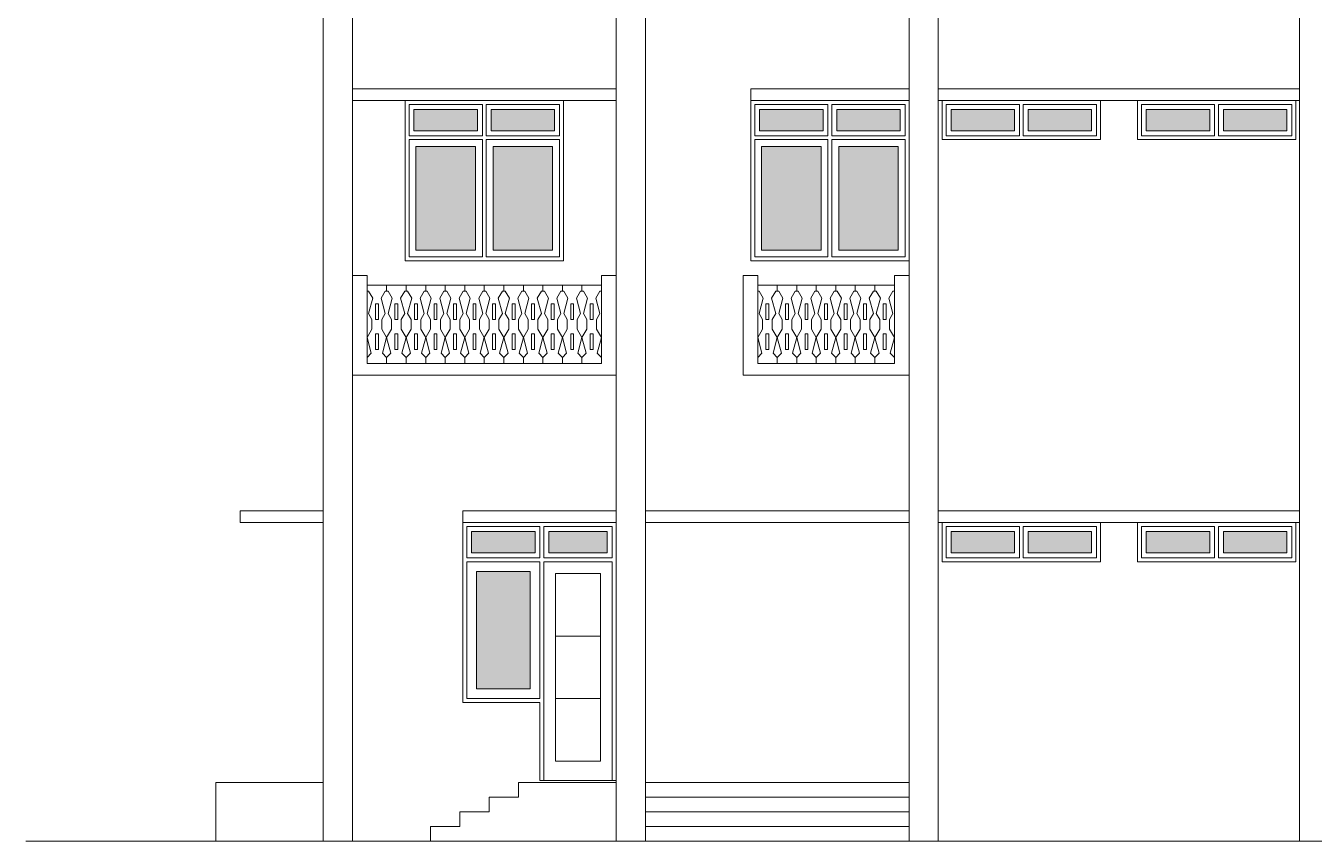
# Model space of a CAD drawing. Header units: millimetres. Extents: x -11 to 1625, y -267 to 180.
# Drawn here: x 1289.35 to 1302.55, y 149.97 to 158.32 of the extents above; entities that cross this region are included whole.
import ezdxf

# ---------------------------------------------------------------- set-up
doc = ezdxf.new("R2010")
doc.units = ezdxf.units.MM
for name, color, linetype, lineweight in [('ars', 11, 'Continuous', 5), ('kap', 71, 'Continuous', 15), ('kus', 63, 'Continuous', 15), ('lan', 7, 'Continuous', 15), ('sol kaca', 9, 'Continuous', 0), ('tem', 5, 'Continuous', 20)]:
    doc.layers.add(name, color=color, linetype=linetype, lineweight=lineweight)

msp = doc.modelspace()

# ---------------------------------------------------------------- hatches: boundary and pattern name
at = {"layer": 'sol kaca'}
h = msp.add_hatch(color=256, dxfattribs=at)
h.dxf.hatch_style = 1
h.paths.add_polyline_path([(1293.978823, 157.4638585), (1293.328823, 157.4638585), (1293.328823, 157.2438585), (1293.978823, 157.2438585)])
h.paths.add_polyline_path([(1294.768823, 157.4638585), (1294.118823, 157.4638585), (1294.118823, 157.2438585), (1294.768823, 157.2438585)])
h.paths.add_polyline_path([(1294.748823, 157.0838585), (1294.138823, 157.0838585), (1294.138823, 156.0238585), (1294.748823, 156.0238585)])
h.paths.add_polyline_path([(1293.958823, 157.0838585), (1293.348823, 157.0838585), (1293.348823, 156.0238585), (1293.958823, 156.0238585)])
h = msp.add_hatch(color=256, dxfattribs=at)
h.dxf.hatch_style = 1
h.paths.add_polyline_path([(1297.518823, 157.4638585), (1296.868823, 157.4638585), (1296.868823, 157.2438585), (1297.518823, 157.2438585)])
h.paths.add_polyline_path([(1298.308823, 157.4638585), (1297.658823, 157.4638585), (1297.658823, 157.2438585), (1298.308823, 157.2438585)])
h.paths.add_polyline_path([(1298.288823, 157.0838585), (1297.678823, 157.0838585), (1297.678823, 156.0238585), (1298.288823, 156.0238585)])
h.paths.add_polyline_path([(1297.498823, 157.0838585), (1296.888823, 157.0838585), (1296.888823, 156.0238585), (1297.498823, 156.0238585)])
h = msp.add_hatch(color=256, dxfattribs=at)
h.dxf.hatch_style = 1
h.paths.add_polyline_path([(1299.478823, 157.4638585), (1298.828823, 157.4638585), (1298.828823, 157.2438585), (1299.478823, 157.2438585)])
h.paths.add_polyline_path([(1300.268823, 157.4638585), (1299.618823, 157.4638585), (1299.618823, 157.2438585), (1300.268823, 157.2438585)])
h = msp.add_hatch(color=256, dxfattribs=at)
h.dxf.hatch_style = 1
h.paths.add_polyline_path([(1301.478823, 157.4638585), (1300.828823, 157.4638585), (1300.828823, 157.2438585), (1301.478823, 157.2438585)])
h.paths.add_polyline_path([(1302.268823, 157.4638585), (1301.618823, 157.4638585), (1301.618823, 157.2438585), (1302.268823, 157.2438585)])
h = msp.add_hatch(color=256, dxfattribs=at)
h.dxf.hatch_style = 1
h.paths.add_polyline_path([(1294.518823, 152.7338585), (1293.968823, 152.7338585), (1293.968823, 151.5338585), (1294.518823, 151.5338585)])
h.paths.add_polyline_path([(1294.568823, 152.9238585), (1294.568823, 153.1438585), (1293.918823, 153.1438585), (1293.918823, 152.9238585)])
h.paths.add_polyline_path([(1295.308823, 152.9238585), (1295.308823, 153.1438585), (1294.708823, 153.1438585), (1294.708823, 152.9238585)])
h = msp.add_hatch(color=256, dxfattribs=at)
h.dxf.hatch_style = 1
h.paths.add_polyline_path([(1299.478823, 153.1438585), (1298.828823, 153.1438585), (1298.828823, 152.9238585), (1299.478823, 152.9238585)])
h.paths.add_polyline_path([(1300.268823, 153.1438585), (1299.618823, 153.1438585), (1299.618823, 152.9238585), (1300.268823, 152.9238585)])
h = msp.add_hatch(color=256, dxfattribs=at)
h.dxf.hatch_style = 1
h.paths.add_polyline_path([(1301.478823, 153.1438585), (1300.828823, 153.1438585), (1300.828823, 152.9238585), (1301.478823, 152.9238585)])
h.paths.add_polyline_path([(1302.268823, 153.1438585), (1301.618823, 153.1438585), (1301.618823, 152.9238585), (1302.268823, 152.9238585)])

# ---------------------------------------------------------------- linework, layer by layer
at = {"layer": 'ars'}
for points in [[(1292.848823, 155.6638585), (1293.048823, 155.6638585), (1293.048823, 155.6038585), (1293.033823, 155.6038585), (1292.9918439, 155.5311485), (1293.033823, 155.3744803), (1292.998823, 155.3138585), (1292.998823, 155.2138585), (1293.048823, 155.1272559), (1293.0058401, 154.9668414), (1293.048823, 154.9238585), (1293.048823, 154.8638585), (1292.848823, 154.8638585), (1292.848823, 154.9238585), (1292.891806, 154.9668414), (1292.848823, 155.1272559), (1292.898823, 155.2138585), (1292.898823, 155.3138585), (1292.863823, 155.3744803), (1292.9058021, 155.5311485), (1292.863823, 155.6038585), (1292.848823, 155.6038585)], [(1293.048823, 155.6638585), (1293.248823, 155.6638585), (1293.248823, 155.6038585), (1293.233823, 155.6038585), (1293.1918439, 155.5311485), (1293.233823, 155.3744803), (1293.198823, 155.3138585), (1293.198823, 155.2138585), (1293.248823, 155.1272559), (1293.2058401, 154.9668414), (1293.248823, 154.9238585), (1293.248823, 154.8638585), (1293.048823, 154.8638585), (1293.048823, 154.9238585), (1293.091806, 154.9668414), (1293.048823, 155.1272559), (1293.098823, 155.2138585), (1293.098823, 155.3138585), (1293.063823, 155.3744803), (1293.1058021, 155.5311485), (1293.063823, 155.6038585), (1293.048823, 155.6038585)], [(1293.248823, 155.6638585), (1293.448823, 155.6638585), (1293.448823, 155.6038585), (1293.433823, 155.6038585), (1293.3918439, 155.5311485), (1293.433823, 155.3744803), (1293.398823, 155.3138585), (1293.398823, 155.2138585), (1293.448823, 155.1272559), (1293.4058401, 154.9668414), (1293.448823, 154.9238585), (1293.448823, 154.8638585), (1293.248823, 154.8638585), (1293.248823, 154.9238585), (1293.291806, 154.9668414), (1293.248823, 155.1272559), (1293.298823, 155.2138585), (1293.298823, 155.3138585), (1293.263823, 155.3744803), (1293.3058021, 155.5311485), (1293.263823, 155.6038585), (1293.248823, 155.6038585)], [(1293.448823, 155.6638585), (1293.648823, 155.6638585), (1293.648823, 155.6038585), (1293.633823, 155.6038585), (1293.5918439, 155.5311485), (1293.633823, 155.3744803), (1293.598823, 155.3138585), (1293.598823, 155.2138585), (1293.648823, 155.1272559), (1293.6058401, 154.9668414), (1293.648823, 154.9238585), (1293.648823, 154.8638585), (1293.448823, 154.8638585), (1293.448823, 154.9238585), (1293.491806, 154.9668414), (1293.448823, 155.1272559), (1293.498823, 155.2138585), (1293.498823, 155.3138585), (1293.463823, 155.3744803), (1293.5058021, 155.5311485), (1293.463823, 155.6038585), (1293.448823, 155.6038585)], [(1293.648823, 155.6638585), (1293.848823, 155.6638585), (1293.848823, 155.6038585), (1293.833823, 155.6038585), (1293.7918439, 155.5311485), (1293.833823, 155.3744803), (1293.798823, 155.3138585), (1293.798823, 155.2138585), (1293.848823, 155.1272559), (1293.8058401, 154.9668414), (1293.848823, 154.9238585), (1293.848823, 154.8638585), (1293.648823, 154.8638585), (1293.648823, 154.9238585), (1293.691806, 154.9668414), (1293.648823, 155.1272559), (1293.698823, 155.2138585), (1293.698823, 155.3138585), (1293.663823, 155.3744803), (1293.7058021, 155.5311485), (1293.663823, 155.6038585), (1293.648823, 155.6038585)], [(1293.848823, 155.6638585), (1294.048823, 155.6638585), (1294.048823, 155.6038585), (1294.033823, 155.6038585), (1293.9918439, 155.5311485), (1294.033823, 155.3744803), (1293.998823, 155.3138585), (1293.998823, 155.2138585), (1294.048823, 155.1272559), (1294.0058401, 154.9668414), (1294.048823, 154.9238585), (1294.048823, 154.8638585), (1293.848823, 154.8638585), (1293.848823, 154.9238585), (1293.891806, 154.9668414), (1293.848823, 155.1272559), (1293.898823, 155.2138585), (1293.898823, 155.3138585), (1293.863823, 155.3744803), (1293.9058021, 155.5311485), (1293.863823, 155.6038585), (1293.848823, 155.6038585)], [(1294.048823, 155.6638585), (1294.248823, 155.6638585), (1294.248823, 155.6038585), (1294.233823, 155.6038585), (1294.1918439, 155.5311485), (1294.233823, 155.3744803), (1294.198823, 155.3138585), (1294.198823, 155.2138585), (1294.248823, 155.1272559), (1294.2058401, 154.9668414), (1294.248823, 154.9238585), (1294.248823, 154.8638585), (1294.048823, 154.8638585), (1294.048823, 154.9238585), (1294.091806, 154.9668414), (1294.048823, 155.1272559), (1294.098823, 155.2138585), (1294.098823, 155.3138585), (1294.063823, 155.3744803), (1294.1058021, 155.5311485), (1294.063823, 155.6038585), (1294.048823, 155.6038585)], [(1294.248823, 155.6638585), (1294.448823, 155.6638585), (1294.448823, 155.6038585), (1294.433823, 155.6038585), (1294.3918439, 155.5311485), (1294.433823, 155.3744803), (1294.398823, 155.3138585), (1294.398823, 155.2138585), (1294.448823, 155.1272559), (1294.4058401, 154.9668414), (1294.448823, 154.9238585), (1294.448823, 154.8638585), (1294.248823, 154.8638585), (1294.248823, 154.9238585), (1294.291806, 154.9668414), (1294.248823, 155.1272559), (1294.298823, 155.2138585), (1294.298823, 155.3138585), (1294.263823, 155.3744803), (1294.3058021, 155.5311485), (1294.263823, 155.6038585), (1294.248823, 155.6038585)], [(1294.448823, 155.6638585), (1294.648823, 155.6638585), (1294.648823, 155.6038585), (1294.633823, 155.6038585), (1294.5918439, 155.5311485), (1294.633823, 155.3744803), (1294.598823, 155.3138585), (1294.598823, 155.2138585), (1294.648823, 155.1272559), (1294.6058401, 154.9668414), (1294.648823, 154.9238585), (1294.648823, 154.8638585), (1294.448823, 154.8638585), (1294.448823, 154.9238585), (1294.491806, 154.9668414), (1294.448823, 155.1272559), (1294.498823, 155.2138585), (1294.498823, 155.3138585), (1294.463823, 155.3744803), (1294.5058021, 155.5311485), (1294.463823, 155.6038585), (1294.448823, 155.6038585)], [(1294.648823, 155.6638585), (1294.848823, 155.6638585), (1294.848823, 155.6038585), (1294.833823, 155.6038585), (1294.7918439, 155.5311485), (1294.833823, 155.3744803), (1294.798823, 155.3138585), (1294.798823, 155.2138585), (1294.848823, 155.1272559), (1294.8058401, 154.9668414), (1294.848823, 154.9238585), (1294.848823, 154.8638585), (1294.648823, 154.8638585), (1294.648823, 154.9238585), (1294.691806, 154.9668414), (1294.648823, 155.1272559), (1294.698823, 155.2138585), (1294.698823, 155.3138585), (1294.663823, 155.3744803), (1294.7058021, 155.5311485), (1294.663823, 155.6038585), (1294.648823, 155.6038585)], [(1294.848823, 155.6638585), (1295.048823, 155.6638585), (1295.048823, 155.6038585), (1295.033823, 155.6038585), (1294.9918439, 155.5311485), (1295.033823, 155.3744803), (1294.998823, 155.3138585), (1294.998823, 155.2138585), (1295.048823, 155.1272559), (1295.0058401, 154.9668414), (1295.048823, 154.9238585), (1295.048823, 154.8638585), (1294.848823, 154.8638585), (1294.848823, 154.9238585), (1294.891806, 154.9668414), (1294.848823, 155.1272559), (1294.898823, 155.2138585), (1294.898823, 155.3138585), (1294.863823, 155.3744803), (1294.9058021, 155.5311485), (1294.863823, 155.6038585), (1294.848823, 155.6038585)], [(1295.048823, 155.6638585), (1295.248823, 155.6638585), (1295.248823, 155.6038585), (1295.233823, 155.6038585), (1295.1918439, 155.5311485), (1295.233823, 155.3744803), (1295.198823, 155.3138585), (1295.198823, 155.2138585), (1295.248823, 155.1272559), (1295.2058401, 154.9668414), (1295.248823, 154.9238585), (1295.248823, 154.8638585), (1295.048823, 154.8638585), (1295.048823, 154.9238585), (1295.091806, 154.9668414), (1295.048823, 155.1272559), (1295.098823, 155.2138585), (1295.098823, 155.3138585), (1295.063823, 155.3744803), (1295.1058021, 155.5311485), (1295.063823, 155.6038585), (1295.048823, 155.6038585)], [(1296.848823, 155.6638585), (1297.048823, 155.6638585), (1297.048823, 155.6038585), (1297.033823, 155.6038585), (1296.9918439, 155.5311485), (1297.033823, 155.3744803), (1296.998823, 155.3138585), (1296.998823, 155.2138585), (1297.048823, 155.1272559), (1297.0058401, 154.9668414), (1297.048823, 154.9238585), (1297.048823, 154.8638585), (1296.848823, 154.8638585), (1296.848823, 154.9238585), (1296.891806, 154.9668414), (1296.848823, 155.1272559), (1296.898823, 155.2138585), (1296.898823, 155.3138585), (1296.863823, 155.3744803), (1296.9058021, 155.5311485), (1296.863823, 155.6038585), (1296.848823, 155.6038585)], [(1297.048823, 155.6638585), (1297.248823, 155.6638585), (1297.248823, 155.6038585), (1297.233823, 155.6038585), (1297.1918439, 155.5311485), (1297.233823, 155.3744803), (1297.198823, 155.3138585), (1297.198823, 155.2138585), (1297.248823, 155.1272559), (1297.2058401, 154.9668414), (1297.248823, 154.9238585), (1297.248823, 154.8638585), (1297.048823, 154.8638585), (1297.048823, 154.9238585), (1297.091806, 154.9668414), (1297.048823, 155.1272559), (1297.098823, 155.2138585), (1297.098823, 155.3138585), (1297.063823, 155.3744803), (1297.1058021, 155.5311485), (1297.063823, 155.6038585), (1297.048823, 155.6038585)], [(1297.248823, 155.6638585), (1297.448823, 155.6638585), (1297.448823, 155.6038585), (1297.433823, 155.6038585), (1297.3918439, 155.5311485), (1297.433823, 155.3744803), (1297.398823, 155.3138585), (1297.398823, 155.2138585), (1297.448823, 155.1272559), (1297.4058401, 154.9668414), (1297.448823, 154.9238585), (1297.448823, 154.8638585), (1297.248823, 154.8638585), (1297.248823, 154.9238585), (1297.291806, 154.9668414), (1297.248823, 155.1272559), (1297.298823, 155.2138585), (1297.298823, 155.3138585), (1297.263823, 155.3744803), (1297.3058021, 155.5311485), (1297.263823, 155.6038585), (1297.248823, 155.6038585)], [(1297.448823, 155.6638585), (1297.648823, 155.6638585), (1297.648823, 155.6038585), (1297.633823, 155.6038585), (1297.5918439, 155.5311485), (1297.633823, 155.3744803), (1297.598823, 155.3138585), (1297.598823, 155.2138585), (1297.648823, 155.1272559), (1297.6058401, 154.9668414), (1297.648823, 154.9238585), (1297.648823, 154.8638585), (1297.448823, 154.8638585), (1297.448823, 154.9238585), (1297.491806, 154.9668414), (1297.448823, 155.1272559), (1297.498823, 155.2138585), (1297.498823, 155.3138585), (1297.463823, 155.3744803), (1297.5058021, 155.5311485), (1297.463823, 155.6038585), (1297.448823, 155.6038585)], [(1297.648823, 155.6638585), (1297.848823, 155.6638585), (1297.848823, 155.6038585), (1297.833823, 155.6038585), (1297.7918439, 155.5311485), (1297.833823, 155.3744803), (1297.798823, 155.3138585), (1297.798823, 155.2138585), (1297.848823, 155.1272559), (1297.8058401, 154.9668414), (1297.848823, 154.9238585), (1297.848823, 154.8638585), (1297.648823, 154.8638585), (1297.648823, 154.9238585), (1297.691806, 154.9668414), (1297.648823, 155.1272559), (1297.698823, 155.2138585), (1297.698823, 155.3138585), (1297.663823, 155.3744803), (1297.7058021, 155.5311485), (1297.663823, 155.6038585), (1297.648823, 155.6038585)], [(1297.848823, 155.6638585), (1298.048823, 155.6638585), (1298.048823, 155.6038585), (1298.033823, 155.6038585), (1297.9918439, 155.5311485), (1298.033823, 155.3744803), (1297.998823, 155.3138585), (1297.998823, 155.2138585), (1298.048823, 155.1272559), (1298.0058401, 154.9668414), (1298.048823, 154.9238585), (1298.048823, 154.8638585), (1297.848823, 154.8638585), (1297.848823, 154.9238585), (1297.891806, 154.9668414), (1297.848823, 155.1272559), (1297.898823, 155.2138585), (1297.898823, 155.3138585), (1297.863823, 155.3744803), (1297.9058021, 155.5311485), (1297.863823, 155.6038585), (1297.848823, 155.6038585)], [(1298.048823, 155.6638585), (1298.248823, 155.6638585), (1298.248823, 155.6038585), (1298.233823, 155.6038585), (1298.1918439, 155.5311485), (1298.233823, 155.3744803), (1298.198823, 155.3138585), (1298.198823, 155.2138585), (1298.248823, 155.1272559), (1298.2058401, 154.9668414), (1298.248823, 154.9238585), (1298.248823, 154.8638585), (1298.048823, 154.8638585), (1298.048823, 154.9238585), (1298.091806, 154.9668414), (1298.048823, 155.1272559), (1298.098823, 155.2138585), (1298.098823, 155.3138585), (1298.063823, 155.3744803), (1298.1058021, 155.5311485), (1298.063823, 155.6038585), (1298.048823, 155.6038585)], [(1292.963823, 155.3138585), (1292.933823, 155.3138585), (1292.933823, 155.4738585), (1292.963823, 155.4738585)], [(1293.163823, 155.3138585), (1293.133823, 155.3138585), (1293.133823, 155.4738585), (1293.163823, 155.4738585)], [(1293.363823, 155.3138585), (1293.333823, 155.3138585), (1293.333823, 155.4738585), (1293.363823, 155.4738585)], [(1293.563823, 155.3138585), (1293.533823, 155.3138585), (1293.533823, 155.4738585), (1293.563823, 155.4738585)], [(1293.763823, 155.3138585), (1293.733823, 155.3138585), (1293.733823, 155.4738585), (1293.763823, 155.4738585)], [(1293.963823, 155.3138585), (1293.933823, 155.3138585), (1293.933823, 155.4738585), (1293.963823, 155.4738585)], [(1294.163823, 155.3138585), (1294.133823, 155.3138585), (1294.133823, 155.4738585), (1294.163823, 155.4738585)], [(1294.363823, 155.3138585), (1294.333823, 155.3138585), (1294.333823, 155.4738585), (1294.363823, 155.4738585)], [(1294.563823, 155.3138585), (1294.533823, 155.3138585), (1294.533823, 155.4738585), (1294.563823, 155.4738585)], [(1294.763823, 155.3138585), (1294.733823, 155.3138585), (1294.733823, 155.4738585), (1294.763823, 155.4738585)], [(1294.963823, 155.3138585), (1294.933823, 155.3138585), (1294.933823, 155.4738585), (1294.963823, 155.4738585)], [(1295.163823, 155.3138585), (1295.133823, 155.3138585), (1295.133823, 155.4738585), (1295.163823, 155.4738585)], [(1296.963823, 155.3138585), (1296.933823, 155.3138585), (1296.933823, 155.4738585), (1296.963823, 155.4738585)], [(1297.163823, 155.3138585), (1297.133823, 155.3138585), (1297.133823, 155.4738585), (1297.163823, 155.4738585)], [(1297.363823, 155.3138585), (1297.333823, 155.3138585), (1297.333823, 155.4738585), (1297.363823, 155.4738585)], [(1297.563823, 155.3138585), (1297.533823, 155.3138585), (1297.533823, 155.4738585), (1297.563823, 155.4738585)], [(1297.763823, 155.3138585), (1297.733823, 155.3138585), (1297.733823, 155.4738585), (1297.763823, 155.4738585)], [(1297.963823, 155.3138585), (1297.933823, 155.3138585), (1297.933823, 155.4738585), (1297.963823, 155.4738585)], [(1298.163823, 155.3138585), (1298.133823, 155.3138585), (1298.133823, 155.4738585), (1298.163823, 155.4738585)], [(1292.963823, 155.0068414), (1292.933823, 155.0068414), (1292.933823, 155.1668414), (1292.963823, 155.1668414)], [(1293.163823, 155.0068414), (1293.133823, 155.0068414), (1293.133823, 155.1668414), (1293.163823, 155.1668414)], [(1293.363823, 155.0068414), (1293.333823, 155.0068414), (1293.333823, 155.1668414), (1293.363823, 155.1668414)], [(1293.563823, 155.0068414), (1293.533823, 155.0068414), (1293.533823, 155.1668414), (1293.563823, 155.1668414)], [(1293.763823, 155.0068414), (1293.733823, 155.0068414), (1293.733823, 155.1668414), (1293.763823, 155.1668414)], [(1293.963823, 155.0068414), (1293.933823, 155.0068414), (1293.933823, 155.1668414), (1293.963823, 155.1668414)], [(1294.163823, 155.0068414), (1294.133823, 155.0068414), (1294.133823, 155.1668414), (1294.163823, 155.1668414)], [(1294.363823, 155.0068414), (1294.333823, 155.0068414), (1294.333823, 155.1668414), (1294.363823, 155.1668414)], [(1294.563823, 155.0068414), (1294.533823, 155.0068414), (1294.533823, 155.1668414), (1294.563823, 155.1668414)], [(1294.763823, 155.0068414), (1294.733823, 155.0068414), (1294.733823, 155.1668414), (1294.763823, 155.1668414)], [(1294.963823, 155.0068414), (1294.933823, 155.0068414), (1294.933823, 155.1668414), (1294.963823, 155.1668414)], [(1295.163823, 155.0068414), (1295.133823, 155.0068414), (1295.133823, 155.1668414), (1295.163823, 155.1668414)], [(1296.963823, 155.0068414), (1296.933823, 155.0068414), (1296.933823, 155.1668414), (1296.963823, 155.1668414)], [(1297.163823, 155.0068414), (1297.133823, 155.0068414), (1297.133823, 155.1668414), (1297.163823, 155.1668414)], [(1297.363823, 155.0068414), (1297.333823, 155.0068414), (1297.333823, 155.1668414), (1297.363823, 155.1668414)], [(1297.563823, 155.0068414), (1297.533823, 155.0068414), (1297.533823, 155.1668414), (1297.563823, 155.1668414)], [(1297.763823, 155.0068414), (1297.733823, 155.0068414), (1297.733823, 155.1668414), (1297.763823, 155.1668414)], [(1297.963823, 155.0068414), (1297.933823, 155.0068414), (1297.933823, 155.1668414), (1297.963823, 155.1668414)], [(1298.163823, 155.0068414), (1298.133823, 155.0068414), (1298.133823, 155.1668414), (1298.163823, 155.1668414)]]:
    msp.add_lwpolyline(points, close=True, dxfattribs=at)
at = {"layer": 'kap'}
msp.add_line((1295.398823, 150.5938585), (1294.618823, 150.5938585), dxfattribs=at)
at = {"layer": 'kus'}
for p, q in [((1293.238823, 155.9138585), (1293.238823, 157.5538585)), ((1293.278823, 157.1938585), (1293.278823, 157.5138585)), ((1294.028823, 157.5138585), (1293.278823, 157.5138585)), ((1294.028823, 157.1938585), (1294.028823, 157.5138585)), ((1294.858823, 155.9138585), (1294.858823, 157.5538585)), ((1296.778823, 155.9138585), (1296.778823, 157.5538585)), ((1296.818823, 157.1938585), (1296.818823, 157.5138585)), ((1297.568823, 157.5138585), (1296.818823, 157.5138585)), ((1297.568823, 157.1938585), (1297.568823, 157.5138585)), ((1300.358823, 157.5538585), (1298.738823, 157.5538585)), ((1298.738823, 157.1538585), (1298.738823, 157.5538585)), ((1300.358823, 157.1538585), (1300.358823, 157.5538585)), ((1302.358823, 157.5538585), (1300.738823, 157.5538585)), ((1300.738823, 157.1538585), (1300.738823, 157.5538585)), ((1302.358823, 157.1538585), (1302.358823, 157.5538585)), ((1294.028823, 157.1938585), (1293.278823, 157.1938585)), ((1297.568823, 157.1938585), (1296.818823, 157.1938585)), ((1293.278823, 155.9538585), (1293.278823, 157.1538585)), ((1294.028823, 157.1538585), (1293.278823, 157.1538585)), ((1294.028823, 155.9538585), (1294.028823, 157.1538585)), ((1296.818823, 155.9538585), (1296.818823, 157.1538585)), ((1297.568823, 157.1538585), (1296.818823, 157.1538585)), ((1297.568823, 155.9538585), (1297.568823, 157.1538585)), ((1300.358823, 157.1538585), (1298.738823, 157.1538585)), ((1302.358823, 157.1538585), (1300.738823, 157.1538585)), ((1294.858823, 155.9138585), (1293.238823, 155.9138585)), ((1294.028823, 155.9538585), (1293.278823, 155.9538585)), ((1298.398823, 155.9138585), (1296.778823, 155.9138585)), ((1297.568823, 155.9538585), (1296.818823, 155.9538585)), ((1295.398823, 153.2338585), (1293.828823, 153.2338585)), ((1293.828823, 153.2338585), (1293.828823, 151.3938585)), ((1300.358823, 153.2338585), (1298.738823, 153.2338585)), ((1298.738823, 152.8338585), (1298.738823, 153.2338585)), ((1300.358823, 152.8338585), (1300.358823, 153.2338585)), ((1302.358823, 153.2338585), (1300.738823, 153.2338585)), ((1300.738823, 152.8338585), (1300.738823, 153.2338585)), ((1302.358823, 152.8338585), (1302.358823, 153.2338585)), ((1294.658823, 152.8338585), (1294.658823, 150.5938585)), ((1295.358823, 152.8338585), (1294.658823, 152.8338585)), ((1295.358823, 152.8338585), (1295.358823, 150.5938585)), ((1300.358823, 152.8338585), (1298.738823, 152.8338585)), ((1302.358823, 152.8338585), (1300.738823, 152.8338585)), ((1294.778823, 152.7138585), (1294.778823, 150.7938585)), ((1295.238823, 152.7138585), (1294.778823, 152.7138585)), ((1295.238823, 152.7138585), (1295.238823, 150.7938585)), ((1295.238823, 152.0738585), (1294.778823, 152.0738585)), ((1294.618823, 151.3938585), (1293.828823, 151.3938585)), ((1294.618823, 151.3938585), (1294.618823, 150.5938585)), ((1295.238823, 151.4338585), (1294.778823, 151.4338585)), ((1295.238823, 150.7938585), (1294.778823, 150.7938585))]:
    msp.add_line(p, q, dxfattribs=at)
for points in [[(1293.978823, 157.4638585), (1293.978823, 157.2438585), (1293.328823, 157.2438585), (1293.328823, 157.4638585)], [(1294.818823, 157.5138585), (1294.818823, 157.1938585), (1294.068823, 157.1938585), (1294.068823, 157.5138585)], [(1294.768823, 157.4638585), (1294.768823, 157.2438585), (1294.118823, 157.2438585), (1294.118823, 157.4638585)], [(1297.518823, 157.4638585), (1297.518823, 157.2438585), (1296.868823, 157.2438585), (1296.868823, 157.4638585)], [(1298.358823, 157.5138585), (1298.358823, 157.1938585), (1297.608823, 157.1938585), (1297.608823, 157.5138585)], [(1298.308823, 157.4638585), (1298.308823, 157.2438585), (1297.658823, 157.2438585), (1297.658823, 157.4638585)], [(1298.778823, 157.5138585), (1298.778823, 157.1938585), (1299.528823, 157.1938585), (1299.528823, 157.5138585)], [(1298.828823, 157.4638585), (1298.828823, 157.2438585), (1299.478823, 157.2438585), (1299.478823, 157.4638585)], [(1300.318823, 157.5138585), (1300.318823, 157.1938585), (1299.568823, 157.1938585), (1299.568823, 157.5138585)], [(1300.268823, 157.4638585), (1300.268823, 157.2438585), (1299.618823, 157.2438585), (1299.618823, 157.4638585)], [(1300.778823, 157.5138585), (1300.778823, 157.1938585), (1301.528823, 157.1938585), (1301.528823, 157.5138585)], [(1300.828823, 157.4638585), (1300.828823, 157.2438585), (1301.478823, 157.2438585), (1301.478823, 157.4638585)], [(1302.318823, 157.5138585), (1302.318823, 157.1938585), (1301.568823, 157.1938585), (1301.568823, 157.5138585)], [(1302.268823, 157.4638585), (1302.268823, 157.2438585), (1301.618823, 157.2438585), (1301.618823, 157.4638585)], [(1293.958823, 157.0838585), (1293.958823, 156.0238585), (1293.348823, 156.0238585), (1293.348823, 157.0838585)], [(1294.818823, 157.1538585), (1294.818823, 155.9538585), (1294.068823, 155.9538585), (1294.068823, 157.1538585)], [(1294.748823, 157.0838585), (1294.748823, 156.0238585), (1294.138823, 156.0238585), (1294.138823, 157.0838585)], [(1297.498823, 157.0838585), (1297.498823, 156.0238585), (1296.888823, 156.0238585), (1296.888823, 157.0838585)], [(1298.358823, 157.1538585), (1298.358823, 155.9538585), (1297.608823, 155.9538585), (1297.608823, 157.1538585)], [(1298.288823, 157.0838585), (1298.288823, 156.0238585), (1297.678823, 156.0238585), (1297.678823, 157.0838585)], [(1294.618823, 153.1938585), (1294.618823, 152.8738585), (1293.868823, 152.8738585), (1293.868823, 153.1938585)], [(1294.568823, 153.1438585), (1294.568823, 152.9238585), (1293.918823, 152.9238585), (1293.918823, 153.1438585)], [(1295.358823, 153.1938585), (1295.358823, 152.8738585), (1294.658823, 152.8738585), (1294.658823, 153.1938585)], [(1295.308823, 153.1438585), (1295.308823, 152.9238585), (1294.708823, 152.9238585), (1294.708823, 153.1438585)], [(1298.778823, 153.1938585), (1298.778823, 152.8738585), (1299.528823, 152.8738585), (1299.528823, 153.1938585)], [(1298.828823, 153.1438585), (1298.828823, 152.9238585), (1299.478823, 152.9238585), (1299.478823, 153.1438585)], [(1300.318823, 153.1938585), (1300.318823, 152.8738585), (1299.568823, 152.8738585), (1299.568823, 153.1938585)], [(1300.268823, 153.1438585), (1300.268823, 152.9238585), (1299.618823, 152.9238585), (1299.618823, 153.1438585)], [(1300.778823, 153.1938585), (1300.778823, 152.8738585), (1301.528823, 152.8738585), (1301.528823, 153.1938585)], [(1300.828823, 153.1438585), (1300.828823, 152.9238585), (1301.478823, 152.9238585), (1301.478823, 153.1438585)], [(1302.318823, 153.1938585), (1302.318823, 152.8738585), (1301.568823, 152.8738585), (1301.568823, 153.1938585)], [(1302.268823, 153.1438585), (1302.268823, 152.9238585), (1301.618823, 152.9238585), (1301.618823, 153.1438585)], [(1294.618823, 152.8338585), (1294.618823, 151.4338585), (1293.868823, 151.4338585), (1293.868823, 152.8338585)], [(1294.518823, 152.7338585), (1294.518823, 151.5338585), (1293.968823, 151.5338585), (1293.968823, 152.7338585)]]:
    msp.add_lwpolyline(points, close=True, dxfattribs=at)
at = {"layer": 'lan'}
for p, q in [((1295.398823, 157.6738585), (1292.698823, 157.6738585)), ((1298.398823, 157.6738585), (1296.778823, 157.6738585)), ((1296.778823, 157.5538585), (1296.778823, 157.6738585)), ((1298.698823, 157.6738585), (1302.398823, 157.6738585)), ((1295.398823, 157.5538585), (1292.698823, 157.5538585)), ((1298.398823, 157.5538585), (1296.778823, 157.5538585)), ((1298.698823, 157.5538585), (1302.398823, 157.5538585)), ((1291.548823, 153.3538585), (1292.398823, 153.3538585)), ((1291.548823, 153.2338585), (1291.548823, 153.3538585)), ((1293.828823, 153.3538585), (1295.398823, 153.3538585)), ((1293.828823, 153.2338585), (1293.828823, 153.3538585)), ((1295.698823, 153.3538585), (1298.398823, 153.3538585)), ((1298.698823, 153.3538585), (1302.398823, 153.3538585)), ((1291.548823, 153.2338585), (1292.398823, 153.2338585)), ((1295.698823, 153.2338585), (1298.398823, 153.2338585)), ((1298.698823, 153.2338585), (1302.398823, 153.2338585)), ((1291.298823, 150.5738585), (1291.298823, 149.9738585)), ((1291.298823, 150.5738585), (1292.398823, 150.5738585)), ((1295.398823, 150.5738585), (1294.398823, 150.5738585)), ((1294.398823, 150.5738585), (1294.398823, 150.4238585)), ((1298.398823, 150.5738585), (1295.698823, 150.5738585)), ((1294.398823, 150.4238585), (1294.098823, 150.4238585)), ((1294.098823, 150.4238585), (1294.098823, 150.2738585)), ((1298.398823, 150.4238585), (1295.698823, 150.4238585)), ((1294.098823, 150.2738585), (1293.798823, 150.2738585)), ((1293.798823, 150.2738585), (1293.798823, 150.1238585)), ((1298.398823, 150.2738585), (1295.698823, 150.2738585)), ((1293.798823, 150.1238585), (1293.498823, 150.1238585)), ((1293.498823, 150.1238585), (1293.498823, 149.9738585)), ((1298.398823, 150.1238585), (1295.698823, 150.1238585)), ((1319.214162, 149.9738585), (1289.3528499, 149.9738585))]:
    msp.add_line(p, q, dxfattribs=at)
at = {"layer": 'tem'}
for p, q in [((1292.398823, 166.5776358), (1292.398823, 149.9738585)), ((1292.698823, 166.5776358), (1292.698823, 149.9738585)), ((1295.398823, 166.5776358), (1295.398823, 149.9738585)), ((1295.698823, 166.5776358), (1295.698823, 149.9738585)), ((1298.398823, 166.5776358), (1298.398823, 149.9738585)), ((1298.698823, 166.5776358), (1298.698823, 149.9738585)), ((1302.398823, 166.5776358), (1302.398823, 149.9738585)), ((1292.848823, 155.7638585), (1292.698823, 155.7638585)), ((1292.848823, 155.7638585), (1292.848823, 154.8638585)), ((1295.248823, 155.7638585), (1295.248823, 154.8638585)), ((1295.398823, 155.7638585), (1295.248823, 155.7638585)), ((1296.848823, 155.7638585), (1296.698823, 155.7638585)), ((1296.698823, 155.7638585), (1296.698823, 154.7438585)), ((1296.848823, 155.7638585), (1296.848823, 154.8638585)), ((1298.248823, 155.7638585), (1298.248823, 154.8638585)), ((1298.398823, 155.7638585), (1298.248823, 155.7638585)), ((1296.848823, 154.8638585), (1298.248823, 154.8638585)), ((1292.698823, 154.7438585), (1295.398823, 154.7438585)), ((1296.698823, 154.7438585), (1298.398823, 154.7438585))]:
    msp.add_line(p, q, dxfattribs=at)

doc.saveas('drawing.dxf')
